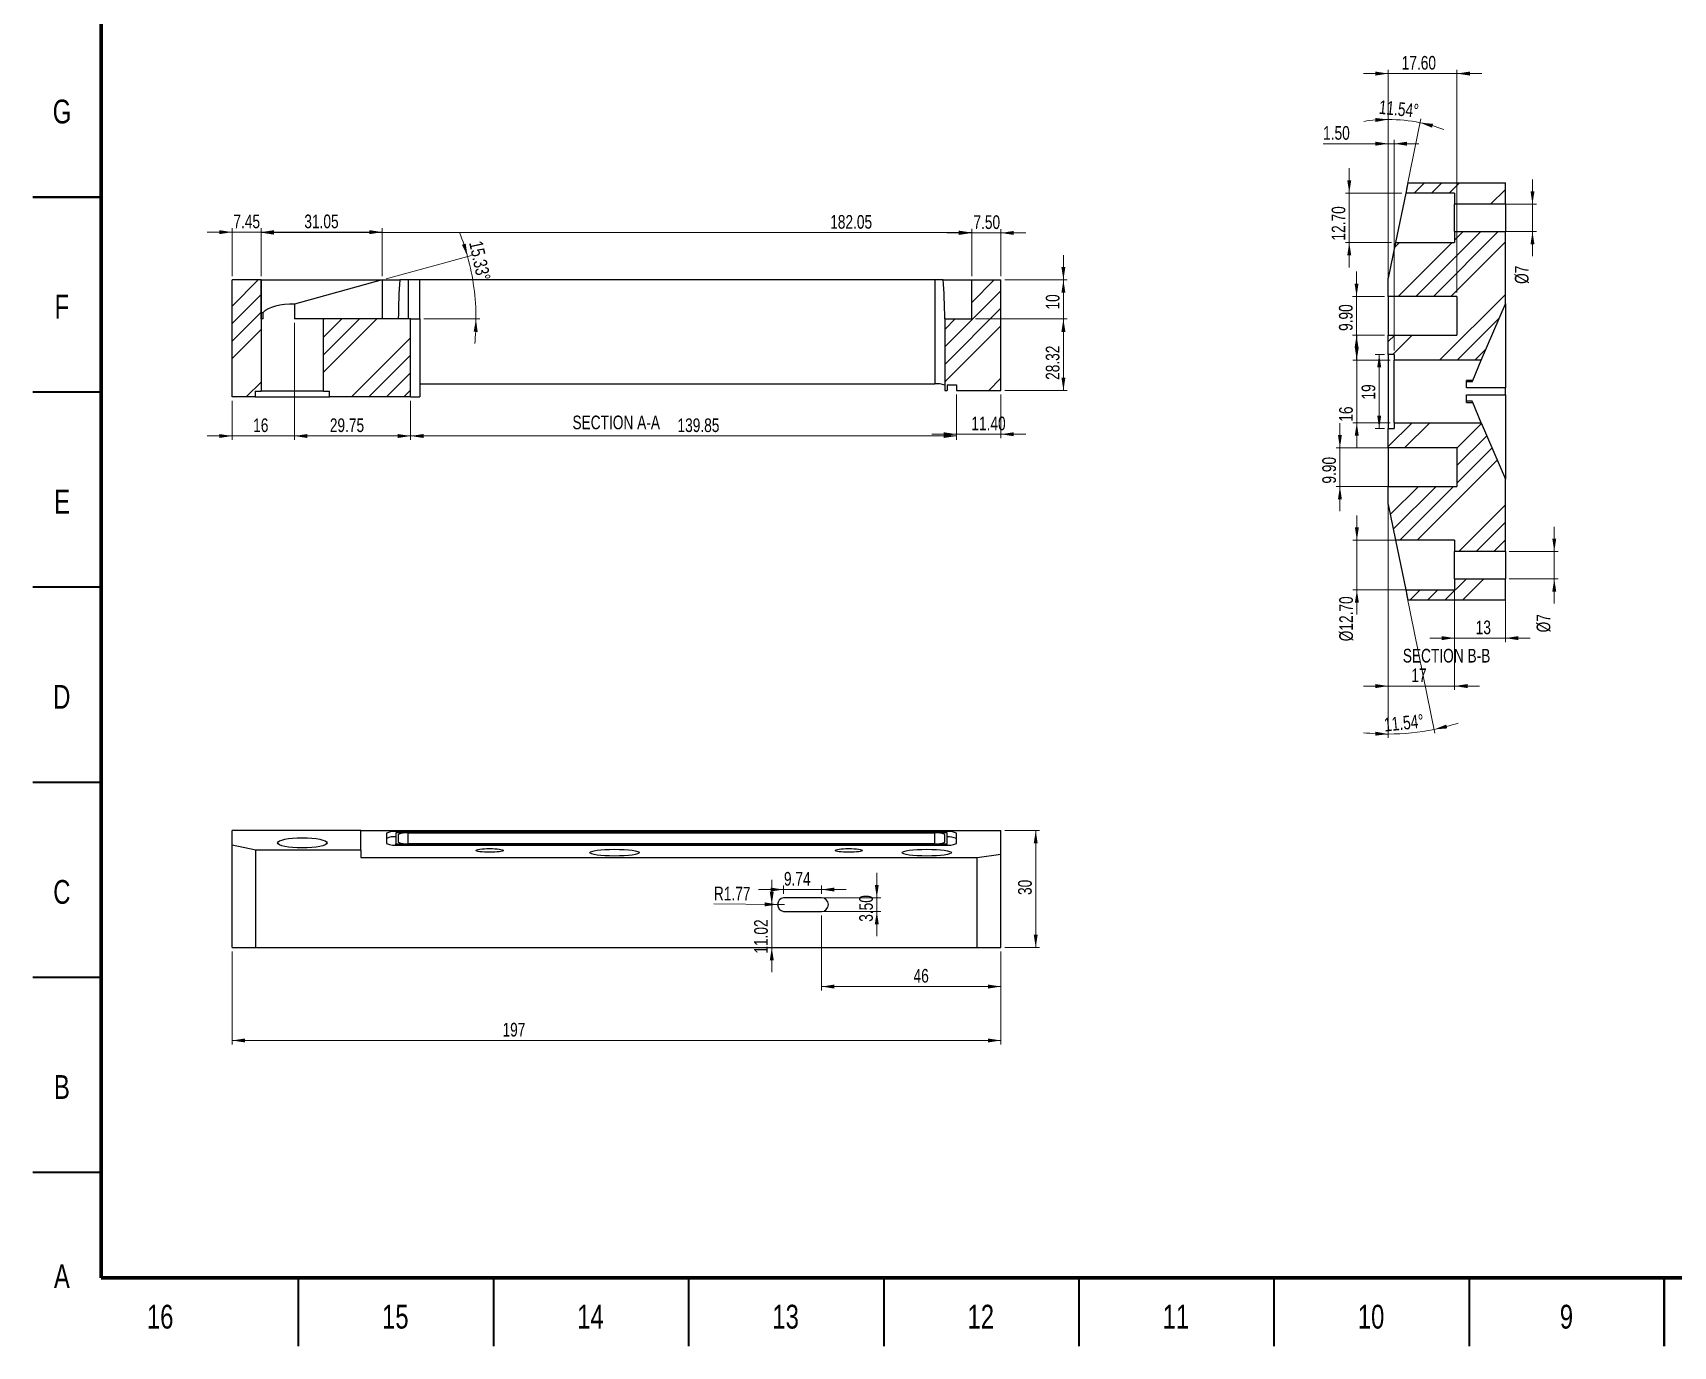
# Model space of a CAD drawing. Header units: millimetres. Extents: x 3 to 838, y -27 to 591.
# Drawn here: x 2.5 to 422.8, y 2.5 to 339.1 of the extents above; entities that cross this region are included whole.
import ezdxf

# ---------------------------------------------------------------- set-up
doc = ezdxf.new("R2010")
doc.units = ezdxf.units.MM
doc.styles.add('SLDTEXTSTYLE0', font='TXT', dxfattribs={"width": 0.75})
doc.dimstyles.new('SLDDIMSTYLE0', dxfattribs={"dimtxt": 3.5, "dimasz": 3.302, "dimexe": 0, "dimexo": 0.0625, "dimgap": 0.875, "dimtad": 1, "dimrnd": 1e-09, "dimzin": 4, "dimdsep": 46, "dimtxsty": 'SLDTEXTSTYLE0', "dimsah": 1, "dimcen": 0.09, "dimadec": 0, "dimazin": 1, "dimtfac": 1, "dimtmove": 0, "dimatfit": 0, "dimfxl": 0, "dimfrac": 2, "dimtolj": 1, "dimtzin": 12, "dimarcsym": 0})
doc.dimstyles.new('SLDDIMSTYLE4', dxfattribs={"dimtxt": 3.5, "dimasz": 3.302, "dimexe": 0, "dimexo": 0.0625, "dimgap": 0.875, "dimtad": 1, "dimdec": 4, "dimzin": 12, "dimdsep": 46, "dimtxsty": 'SLDTEXTSTYLE0', "dimsah": 1, "dimcen": 0.09, "dimazin": 3, "dimtfac": 1, "dimtofl": 0, "dimtmove": 0, "dimatfit": 3, "dimfxl": 0, "dimfrac": 2, "dimtolj": 1, "dimtzin": 12, "dimarcsym": 0})
doc.dimstyles.new('SLDDIMSTYLE5', dxfattribs={"dimtxt": 3.5, "dimasz": 3.302, "dimexe": 0, "dimexo": 0.0625, "dimgap": 0.875, "dimtad": 1, "dimrnd": 1e-09, "dimzin": 12, "dimdsep": 46, "dimtxsty": 'SLDTEXTSTYLE0', "dimsah": 1, "dimcen": 0.09, "dimadec": 0, "dimazin": 3, "dimtfac": 1, "dimtofl": 0, "dimtmove": 0, "dimatfit": 3, "dimfxl": 0, "dimfrac": 2, "dimtolj": 1, "dimtzin": 12, "dimarcsym": 0})
doc.dimstyles.new('SLDDIMSTYLE6', dxfattribs={"dimtxt": 3.5, "dimasz": 3.302, "dimexe": 0, "dimexo": 0.0625, "dimgap": 0.875, "dimtad": 1, "dimrnd": 1e-09, "dimzin": 12, "dimdsep": 46, "dimtxsty": 'SLDTEXTSTYLE0', "dimsah": 1, "dimcen": 0.09, "dimadec": 0, "dimazin": 3, "dimtfac": 1, "dimtmove": 0, "dimatfit": 0, "dimfxl": 0, "dimfrac": 2, "dimtolj": 1, "dimtzin": 12, "dimarcsym": 0})
doc.dimstyles.new('SLDDIMSTYLE8', dxfattribs={"dimtxt": 3.5, "dimasz": 3.302, "dimexe": 0, "dimexo": 0.0625, "dimgap": 0.875, "dimtad": 1, "dimrnd": 1e-09, "dimzin": 12, "dimdsep": 46, "dimtxsty": 'SLDTEXTSTYLE0', "dimsah": 1, "dimcen": 0, "dimadec": 0, "dimazin": 3, "dimtfac": 1, "dimtofl": 0, "dimtmove": 0, "dimatfit": 3, "dimfxl": 0, "dimfrac": 2, "dimtolj": 1, "dimtzin": 12, "dimarcsym": 0})

# ---------------------------------------------------------------- blocks, each defined once
blk = doc.blocks.new('_D_35')
at = {"color": 7, "linetype": 'Continuous', "lineweight": 18}
for q in [(176.98, 115.84), (195.1, 115.69)]:
    blk.add_line((193.32, 115.7), q, dxfattribs=at)
blk.add_solid([(193.32, 115.7), (190.03, 116.24), (190.02, 115.22)], dxfattribs=at)
at = {"color": 7, "linetype": 'Continuous', "lineweight": 18, "insert": (177.02, 120.29), "char_height": 3.5, "attachment_point": 1, "rotation": 359.5175, "style": 'SLDTEXTSTYLE0'}
blk.add_mtext('R1.77', dxfattribs=at)
blk = doc.blocks.new('_D_36')
at = {"color": 7, "linetype": 'Continuous', "lineweight": 18}
for p, q in [((218.74, 117.44), (218.74, 123.79)), ((195.81, 117.44), (219.74, 117.44)), ((195.81, 113.94), (219.74, 113.94)), ((218.74, 117.44), (218.74, 113.94)), ((218.74, 113.94), (218.74, 107.59))]:
    blk.add_line(p, q, dxfattribs=at)
for points in [[(218.74, 117.44), (219.24, 120.74), (218.23, 120.74)], [(218.74, 113.94), (218.23, 110.64), (219.24, 110.64)]]:
    blk.add_solid(points, dxfattribs=at)
at = {"color": 7, "linetype": 'Continuous', "lineweight": 18, "insert": (214.23, 111.27), "char_height": 3.5, "attachment_point": 1, "rotation": 90, "style": 'SLDTEXTSTYLE0'}
blk.add_mtext('3.50', dxfattribs=at)
blk = doc.blocks.new('_D_37')
at = {"color": 7, "linetype": 'Continuous', "lineweight": 18}
for p, q in [((194.81, 119.53), (188.46, 119.53)), ((194.81, 118.44), (194.81, 120.53)), ((194.81, 119.53), (204.55, 119.53)), ((204.55, 118.44), (204.55, 120.53)), ((204.55, 119.53), (210.9, 119.53))]:
    blk.add_line(p, q, dxfattribs=at)
for points in [[(194.81, 119.53), (191.51, 120.03), (191.51, 119.02)], [(204.55, 119.53), (207.85, 119.02), (207.85, 120.03)]]:
    blk.add_solid(points, dxfattribs=at)
at = {"color": 7, "linetype": 'Continuous', "lineweight": 18, "insert": (194.95, 124.04), "char_height": 3.5, "attachment_point": 1, "style": 'SLDTEXTSTYLE0'}
blk.add_mtext('9.74', dxfattribs=at)
blk = doc.blocks.new('_D_38')
at = {"color": 7, "linetype": 'Continuous', "lineweight": 18}
for p, q in [((191.83, 115.69), (191.83, 122.04)), ((194.1, 115.69), (190.83, 115.69)), ((191.83, 104.67), (191.83, 115.69)), ((191.83, 104.67), (191.83, 98.32))]:
    blk.add_line(p, q, dxfattribs=at)
for points in [[(191.83, 115.69), (192.34, 118.99), (191.32, 118.99)], [(191.83, 104.67), (191.32, 101.36), (192.34, 101.36)]]:
    blk.add_solid(points, dxfattribs=at)
at = {"color": 7, "linetype": 'Continuous', "lineweight": 18, "insert": (187.32, 103.1), "char_height": 3.5, "attachment_point": 1, "rotation": 90, "style": 'SLDTEXTSTYLE0'}
blk.add_mtext('11.02', dxfattribs=at)
blk = doc.blocks.new('_D_39')
at = {"color": 7, "linetype": 'Continuous', "lineweight": 18}
for p, q in [((204.55, 112.89), (204.55, 93.67)), ((250.55, 103.67), (250.55, 93.67)), ((204.55, 94.67), (250.55, 94.67))]:
    blk.add_line(p, q, dxfattribs=at)
for points in [[(204.55, 94.67), (207.85, 94.16), (207.85, 95.17)], [(250.55, 94.67), (247.25, 95.17), (247.25, 94.16)]]:
    blk.add_solid(points, dxfattribs=at)
at = {"color": 7, "linetype": 'Continuous', "lineweight": 18, "insert": (228.16, 99.18), "char_height": 3.5, "attachment_point": 1, "style": 'SLDTEXTSTYLE0'}
blk.add_mtext('46', dxfattribs=at)
blk = doc.blocks.new('_D_40')
at = {"color": 7, "linetype": 'Continuous', "lineweight": 18}
for p, q in [((251.55, 134.67), (260.46, 134.67)), ((259.46, 104.67), (259.46, 134.67)), ((251.55, 104.67), (260.46, 104.67))]:
    blk.add_line(p, q, dxfattribs=at)
for points in [[(259.46, 134.67), (258.95, 131.36), (259.96, 131.36)], [(259.46, 104.67), (259.96, 107.97), (258.95, 107.97)]]:
    blk.add_solid(points, dxfattribs=at)
at = {"color": 7, "linetype": 'Continuous', "lineweight": 18, "insert": (254.94, 118.14), "char_height": 3.5, "attachment_point": 1, "rotation": 90, "style": 'SLDTEXTSTYLE0'}
blk.add_mtext('30', dxfattribs=at)
blk = doc.blocks.new('_D_41')
at = {"color": 7, "linetype": 'Continuous', "lineweight": 18}
for p, q in [((53.55, 103.67), (53.55, 79.85)), ((250.55, 103.67), (250.55, 79.85)), ((53.55, 80.85), (250.55, 80.85))]:
    blk.add_line(p, q, dxfattribs=at)
for points in [[(53.55, 80.85), (56.85, 80.35), (56.85, 81.36)], [(250.55, 80.85), (247.25, 81.36), (247.25, 80.35)]]:
    blk.add_solid(points, dxfattribs=at)
at = {"color": 7, "linetype": 'Continuous', "lineweight": 18, "insert": (122.85, 85.37), "char_height": 3.5, "attachment_point": 1, "style": 'SLDTEXTSTYLE0'}
blk.add_mtext('197', dxfattribs=at)
blk = doc.blocks.new('_D_93')
at = {"color": 7, "linetype": 'Continuous', "lineweight": 18}
for p, q in [((348.79, 256.68), (346.46, 256.68)), ((347.46, 256.68), (347.46, 237.68)), ((348.79, 237.68), (346.46, 237.68))]:
    blk.add_line(p, q, dxfattribs=at)
for points in [[(347.46, 256.68), (346.96, 253.38), (347.97, 253.38)], [(347.46, 237.68), (347.97, 240.98), (346.96, 240.98)]]:
    blk.add_solid(points, dxfattribs=at)
at = {"color": 7, "linetype": 'Continuous', "lineweight": 18, "insert": (342.95, 245.11), "char_height": 3.5, "attachment_point": 1, "rotation": 90, "style": 'SLDTEXTSTYLE0'}
blk.add_mtext('19', dxfattribs=at)
blk = doc.blocks.new('_D_94')
at = {"color": 7, "linetype": 'Continuous', "lineweight": 18}
for p, q in [((341.71, 255.18), (341.71, 261.53)), ((350.29, 255.18), (340.71, 255.18)), ((341.71, 255.18), (341.71, 239.18)), ((350.29, 239.18), (340.71, 239.18)), ((341.71, 239.18), (341.71, 232.83))]:
    blk.add_line(p, q, dxfattribs=at)
for points in [[(341.71, 255.18), (342.22, 258.48), (341.21, 258.48)], [(341.71, 239.18), (341.21, 235.88), (342.22, 235.88)]]:
    blk.add_solid(points, dxfattribs=at)
at = {"color": 7, "linetype": 'Continuous', "lineweight": 18, "insert": (337.2, 239.42), "char_height": 3.5, "attachment_point": 1, "rotation": 90, "style": 'SLDTEXTSTYLE0'}
blk.add_mtext('16', dxfattribs=at)
blk = doc.blocks.new('_D_95')
at = {"color": 7, "linetype": 'Continuous', "lineweight": 18}
for p, q in [((339.79, 298.03), (339.79, 304.38)), ((353.25, 298.03), (338.79, 298.03)), ((339.79, 285.33), (339.79, 298.03)), ((350.65, 285.33), (338.79, 285.33)), ((339.79, 285.33), (339.79, 278.98))]:
    blk.add_line(p, q, dxfattribs=at)
for points in [[(339.79, 298.03), (340.3, 301.33), (339.28, 301.33)], [(339.79, 285.33), (339.28, 282.03), (340.3, 282.03)]]:
    blk.add_solid(points, dxfattribs=at)
at = {"color": 7, "linetype": 'Continuous', "lineweight": 18, "insert": (335.28, 285.86), "char_height": 3.5, "attachment_point": 1, "rotation": 90, "style": 'SLDTEXTSTYLE0'}
blk.add_mtext('12.70', dxfattribs=at)
blk = doc.blocks.new('_D_96')
at = {"color": 7, "linetype": 'Continuous', "lineweight": 18}
for p, q in [((341.66, 271.54), (341.66, 277.89)), ((348.79, 271.54), (340.66, 271.54)), ((341.66, 271.54), (341.66, 261.64)), ((348.79, 261.64), (340.66, 261.64)), ((341.66, 261.64), (341.66, 255.29))]:
    blk.add_line(p, q, dxfattribs=at)
for points in [[(341.66, 271.54), (342.16, 274.84), (341.15, 274.84)], [(341.66, 261.64), (341.15, 258.34), (342.16, 258.34)]]:
    blk.add_solid(points, dxfattribs=at)
at = {"color": 7, "linetype": 'Continuous', "lineweight": 18, "insert": (337.15, 262.69), "char_height": 3.5, "attachment_point": 1, "rotation": 90, "style": 'SLDTEXTSTYLE0'}
blk.add_mtext('9.90', dxfattribs=at)
blk = doc.blocks.new('_D_97')
at = {"color": 7, "linetype": 'Continuous', "lineweight": 18}
for p, q in [((349.79, 328.65), (343.44, 328.65)), ((349.79, 272.54), (349.79, 329.65)), ((367.39, 328.65), (349.79, 328.65)), ((367.39, 272.54), (367.39, 329.65)), ((367.39, 328.65), (373.74, 328.65))]:
    blk.add_line(p, q, dxfattribs=at)
for points in [[(349.79, 328.65), (346.49, 329.16), (346.49, 328.14)], [(367.39, 328.65), (370.69, 328.14), (370.69, 329.16)]]:
    blk.add_solid(points, dxfattribs=at)
at = {"color": 7, "linetype": 'Continuous', "lineweight": 18, "insert": (353.23, 333.16), "char_height": 3.5, "attachment_point": 1, "style": 'SLDTEXTSTYLE0'}
blk.add_mtext('17.60', dxfattribs=at)
blk = doc.blocks.new('_D_98')
at = {"color": 7, "linetype": 'Continuous', "lineweight": 18}
for p, q in [((386.73, 295.18), (386.73, 301.53)), ((367.79, 295.18), (387.73, 295.18)), ((386.73, 295.18), (386.73, 288.18)), ((367.79, 288.18), (387.73, 288.18)), ((386.73, 288.18), (386.73, 281.83))]:
    blk.add_line(p, q, dxfattribs=at)
for points in [[(386.73, 295.18), (387.24, 298.48), (386.23, 298.48)], [(386.73, 288.18), (386.23, 284.88), (387.24, 284.88)]]:
    blk.add_solid(points, dxfattribs=at)
at = {"color": 7, "linetype": 'Continuous', "lineweight": 18, "insert": (382.22, 274.75), "char_height": 3.5, "attachment_point": 1, "rotation": 90, "style": 'SLDTEXTSTYLE0'}
blk.add_mtext('%%c7', dxfattribs=at)
blk = doc.blocks.new('_D_99')
at = {"color": 7, "linetype": 'Continuous', "lineweight": 18}
for p, q in [((341.74, 209.03), (341.74, 215.38)), ((365.79, 209.03), (340.74, 209.03)), ((341.74, 209.03), (341.74, 196.33)), ((365.79, 196.33), (340.74, 196.33)), ((341.74, 196.33), (341.74, 189.98))]:
    blk.add_line(p, q, dxfattribs=at)
for points in [[(341.74, 209.03), (342.25, 212.33), (341.24, 212.33)], [(341.74, 196.33), (341.24, 193.03), (342.25, 193.03)]]:
    blk.add_solid(points, dxfattribs=at)
at = {"color": 7, "linetype": 'Continuous', "lineweight": 18, "insert": (337.23, 183.16), "char_height": 3.5, "attachment_point": 1, "rotation": 90, "style": 'SLDTEXTSTYLE0'}
blk.add_mtext('%%c12.70', dxfattribs=at)
blk = doc.blocks.new('_D_100')
at = {"color": 7, "linetype": 'Continuous', "lineweight": 18}
for p, q in [((392.32, 206.18), (392.32, 212.53)), ((380.79, 206.18), (393.32, 206.18)), ((392.32, 206.18), (392.32, 199.18)), ((380.79, 199.18), (393.32, 199.18)), ((392.32, 199.18), (392.32, 192.83))]:
    blk.add_line(p, q, dxfattribs=at)
for points in [[(392.32, 206.18), (392.82, 209.48), (391.81, 209.48)], [(392.32, 199.18), (391.81, 195.88), (392.82, 195.88)]]:
    blk.add_solid(points, dxfattribs=at)
at = {"color": 7, "linetype": 'Continuous', "lineweight": 18, "insert": (387.8, 185.43), "char_height": 3.5, "attachment_point": 1, "rotation": 90, "style": 'SLDTEXTSTYLE0'}
blk.add_mtext('%%c7', dxfattribs=at)
blk = doc.blocks.new('_D_101')
at = {"color": 7, "linetype": 'Continuous', "lineweight": 18}
for p, q in [((366.79, 198.18), (366.79, 182.97)), ((379.79, 198.18), (379.79, 182.97)), ((366.79, 183.97), (360.44, 183.97)), ((366.79, 183.97), (379.79, 183.97)), ((379.79, 183.97), (386.14, 183.97))]:
    blk.add_line(p, q, dxfattribs=at)
for points in [[(366.79, 183.97), (363.49, 184.47), (363.49, 183.46)], [(379.79, 183.97), (383.09, 183.46), (383.09, 184.47)]]:
    blk.add_solid(points, dxfattribs=at)
at = {"color": 7, "linetype": 'Continuous', "lineweight": 18, "insert": (372.19, 188.48), "char_height": 3.5, "attachment_point": 1, "style": 'SLDTEXTSTYLE0'}
blk.add_mtext('13', dxfattribs=at)
blk = doc.blocks.new('_D_102')
at = {"color": 7, "linetype": 'Continuous', "lineweight": 18}
for p, q in [((349.79, 221.83), (349.79, 170.68)), ((366.79, 195.33), (366.79, 170.68)), ((349.79, 171.68), (343.44, 171.68)), ((366.79, 171.68), (349.79, 171.68)), ((366.79, 171.68), (373.14, 171.68))]:
    blk.add_line(p, q, dxfattribs=at)
for points in [[(349.79, 171.68), (346.49, 172.19), (346.49, 171.17)], [(366.79, 171.68), (370.09, 171.17), (370.09, 172.19)]]:
    blk.add_solid(points, dxfattribs=at)
at = {"color": 7, "linetype": 'Continuous', "lineweight": 18, "insert": (355.7, 176.19), "char_height": 3.5, "attachment_point": 1, "style": 'SLDTEXTSTYLE0'}
blk.add_mtext('17', dxfattribs=at)
blk = doc.blocks.new('_D_103')
at = {"color": 7, "linetype": 'Continuous', "lineweight": 18}
for p, q in [((349.79, 217.18), (349.79, 158.38)), ((354.45, 195.35), (361.75, 159.59))]:
    blk.add_line(p, q, dxfattribs=at)
for start, end in [(263.8194, 270), (270, 281.537), (281.537, 287.7176)]:
    blk.add_arc((349.79, 218.18), 58.79, start, end, dxfattribs=at)
for points in [[(349.79, 159.38), (346.5, 159.98), (346.47, 158.97)], [(361.55, 160.57), (364.88, 160.83), (364.65, 161.82)]]:
    blk.add_solid(points, dxfattribs=at)
at = {"color": 7, "linetype": 'Continuous', "lineweight": 18, "insert": (348.53, 163.49), "char_height": 3.5, "attachment_point": 1, "rotation": 5.7685, "style": 'SLDTEXTSTYLE0'}
blk.add_mtext('11.54°', dxfattribs=at)
blk = doc.blocks.new('_D_104')
at = {"color": 7, "linetype": 'Continuous', "lineweight": 18}
for p, q in [((349.79, 277.19), (349.79, 317.89)), ((354.45, 299.01), (358.13, 317.05))]:
    blk.add_line(p, q, dxfattribs=at)
for start, end in [(90, 98.9158), (78.463, 90), (69.5472, 78.463)]:
    blk.add_arc((349.79, 276.19), 40.7, start, end, dxfattribs=at)
for points in [[(349.79, 316.89), (346.47, 317.26), (346.51, 316.25)], [(357.93, 316.07), (361.01, 314.78), (361.26, 315.77)]]:
    blk.add_solid(points, dxfattribs=at)
at = {"color": 7, "linetype": 'Continuous', "lineweight": 18, "insert": (347.61, 321.85), "char_height": 3.5, "attachment_point": 1, "rotation": 354.2315, "style": 'SLDTEXTSTYLE0'}
blk.add_mtext('11.54°', dxfattribs=at)
blk = doc.blocks.new('_D_105')
at = {"color": 7, "linetype": 'Continuous', "lineweight": 18}
for p, q in [((337.4, 232.73), (337.4, 239.08)), ((366.39, 232.73), (336.4, 232.73)), ((337.4, 232.73), (337.4, 222.83)), ((366.39, 222.83), (336.4, 222.83)), ((337.4, 222.83), (337.4, 216.48))]:
    blk.add_line(p, q, dxfattribs=at)
for points in [[(337.4, 232.73), (337.9, 236.03), (336.89, 236.03)], [(337.4, 222.83), (336.89, 219.53), (337.9, 219.53)]]:
    blk.add_solid(points, dxfattribs=at)
at = {"color": 7, "linetype": 'Continuous', "lineweight": 18, "insert": (332.88, 223.57), "char_height": 3.5, "attachment_point": 1, "rotation": 90, "style": 'SLDTEXTSTYLE0'}
blk.add_mtext('9.90', dxfattribs=at)
blk = doc.blocks.new('_D_106')
at = {"color": 7, "linetype": 'Continuous', "lineweight": 18}
for p, q in [((349.79, 257.68), (349.79, 311.68)), ((351.29, 257.68), (351.29, 311.68)), ((349.79, 310.68), (333.09, 310.68)), ((351.29, 310.68), (349.79, 310.68)), ((351.29, 310.68), (357.64, 310.68))]:
    blk.add_line(p, q, dxfattribs=at)
for points in [[(349.79, 310.68), (346.49, 311.19), (346.49, 310.17)], [(351.29, 310.68), (354.59, 310.17), (354.59, 311.19)]]:
    blk.add_solid(points, dxfattribs=at)
at = {"color": 7, "linetype": 'Continuous', "lineweight": 18, "insert": (333.09, 315.19), "char_height": 3.5, "attachment_point": 1, "style": 'SLDTEXTSTYLE0'}
blk.add_mtext('1.50', dxfattribs=at)
blk = doc.blocks.new('_D_124')
at = {"color": 7, "linetype": 'Continuous', "lineweight": 18}
for p, q in [((93.01, 276.03), (114.86, 282.02)), ((102.65, 265.77), (117.05, 265.77))]:
    blk.add_line(p, q, dxfattribs=at)
for start, end in [(15.3333, 21.343), (0, 15.3333), (353.9903, 0)]:
    blk.add_arc((55.58, 265.77), 60.47, start, end, dxfattribs=at)
for points in [[(113.9, 281.76), (113.42, 285.06), (112.45, 284.77)], [(116.05, 265.77), (115.45, 262.48), (116.47, 262.45)]]:
    blk.add_solid(points, dxfattribs=at)
at = {"color": 7, "linetype": 'Continuous', "lineweight": 18, "insert": (117.69, 286.04), "char_height": 3.5, "attachment_point": 1, "rotation": 282.1472, "style": 'SLDTEXTSTYLE0'}
blk.add_mtext('15.33°', dxfattribs=at)
blk = doc.blocks.new('_D_125')
at = {"color": 7, "linetype": 'Continuous', "lineweight": 18}
for p, q in [((61, 276.77), (61, 289.01)), ((92.05, 288.01), (61, 288.01)), ((92.05, 276.77), (92.05, 289.01))]:
    blk.add_line(p, q, dxfattribs=at)
for points in [[(61, 288.01), (64.3, 287.5), (64.3, 288.52)], [(92.05, 288.01), (88.75, 288.52), (88.75, 287.5)]]:
    blk.add_solid(points, dxfattribs=at)
at = {"color": 7, "linetype": 'Continuous', "lineweight": 18, "insert": (72.07, 292.52), "char_height": 3.5, "attachment_point": 1, "style": 'SLDTEXTSTYLE0'}
blk.add_mtext('31.05', dxfattribs=at)
blk = doc.blocks.new('_D_126')
at = {"color": 7, "linetype": 'Continuous', "lineweight": 18}
for p, q in [((53.55, 288.01), (47.2, 288.01)), ((53.55, 276.77), (53.55, 289.01)), ((61, 288.01), (53.55, 288.01)), ((61, 276.77), (61, 289.01)), ((61, 288.01), (67.35, 288.01))]:
    blk.add_line(p, q, dxfattribs=at)
for points in [[(53.55, 288.01), (50.25, 288.52), (50.25, 287.5)], [(61, 288.01), (64.3, 287.5), (64.3, 288.52)]]:
    blk.add_solid(points, dxfattribs=at)
at = {"color": 7, "linetype": 'Continuous', "lineweight": 18, "insert": (53.89, 292.52), "char_height": 3.5, "attachment_point": 1, "style": 'SLDTEXTSTYLE0'}
blk.add_mtext('7.45', dxfattribs=at)
blk = doc.blocks.new('_D_127')
at = {"color": 7, "linetype": 'Continuous', "lineweight": 18}
for p, q in [((61, 276.77), (61, 288.89)), ((61, 287.89), (243.05, 287.89)), ((243.05, 276.77), (243.05, 288.89))]:
    blk.add_line(p, q, dxfattribs=at)
for points in [[(61, 287.89), (64.3, 287.38), (64.3, 288.4)], [(243.05, 287.89), (239.75, 288.4), (239.75, 287.38)]]:
    blk.add_solid(points, dxfattribs=at)
at = {"color": 7, "linetype": 'Continuous', "lineweight": 18, "insert": (206.8, 292.4), "char_height": 3.5, "attachment_point": 1, "style": 'SLDTEXTSTYLE0'}
blk.add_mtext('182.05', dxfattribs=at)
blk = doc.blocks.new('_D_128')
at = {"color": 7, "linetype": 'Continuous', "lineweight": 18}
for p, q in [((243.05, 287.81), (236.7, 287.81)), ((243.05, 276.77), (243.05, 288.81)), ((250.55, 287.81), (243.05, 287.81)), ((250.55, 276.77), (250.55, 288.81)), ((250.55, 287.81), (256.9, 287.81))]:
    blk.add_line(p, q, dxfattribs=at)
for points in [[(243.05, 287.81), (239.75, 288.32), (239.75, 287.3)], [(250.55, 287.81), (253.85, 287.3), (253.85, 288.32)]]:
    blk.add_solid(points, dxfattribs=at)
at = {"color": 7, "linetype": 'Continuous', "lineweight": 18, "insert": (243.5, 292.32), "char_height": 3.5, "attachment_point": 1, "style": 'SLDTEXTSTYLE0'}
blk.add_mtext('7.50', dxfattribs=at)
blk = doc.blocks.new('_D_129')
at = {"color": 7, "linetype": 'Continuous', "lineweight": 18}
for p, q in [((266.55, 275.77), (266.55, 282.12)), ((251.55, 275.77), (267.55, 275.77)), ((266.55, 265.77), (266.55, 275.77)), ((244.05, 265.77), (267.55, 265.77)), ((266.55, 265.77), (266.55, 259.42))]:
    blk.add_line(p, q, dxfattribs=at)
for points in [[(266.55, 275.77), (267.06, 279.07), (266.04, 279.07)], [(266.55, 265.77), (266.04, 262.46), (267.06, 262.46)]]:
    blk.add_solid(points, dxfattribs=at)
at = {"color": 7, "linetype": 'Continuous', "lineweight": 18, "insert": (262.04, 268.18), "char_height": 3.5, "attachment_point": 1, "rotation": 90, "style": 'SLDTEXTSTYLE0'}
blk.add_mtext('10', dxfattribs=at)
blk = doc.blocks.new('_D_130')
at = {"color": 7, "linetype": 'Continuous', "lineweight": 18}
for p, q in [((251.55, 275.77), (267.55, 275.77)), ((266.55, 275.77), (266.55, 247.44)), ((251.55, 247.44), (267.55, 247.44))]:
    blk.add_line(p, q, dxfattribs=at)
for points in [[(266.55, 275.77), (266.04, 272.46), (267.06, 272.46)], [(266.55, 247.44), (267.06, 250.74), (266.04, 250.74)]]:
    blk.add_solid(points, dxfattribs=at)
at = {"color": 7, "linetype": 'Continuous', "lineweight": 18, "insert": (262.04, 250.15), "char_height": 3.5, "attachment_point": 1, "rotation": 90, "style": 'SLDTEXTSTYLE0'}
blk.add_mtext('28.32', dxfattribs=at)
blk = doc.blocks.new('_D_131')
at = {"color": 7, "linetype": 'Continuous', "lineweight": 18}
for p, q in [((69.55, 264.77), (69.55, 234.77)), ((53.55, 244.77), (53.55, 234.77)), ((53.55, 235.77), (47.2, 235.77)), ((69.55, 235.77), (53.55, 235.77)), ((69.55, 235.77), (75.9, 235.77))]:
    blk.add_line(p, q, dxfattribs=at)
for points in [[(53.55, 235.77), (50.25, 236.27), (50.25, 235.26)], [(69.55, 235.77), (72.85, 235.26), (72.85, 236.27)]]:
    blk.add_solid(points, dxfattribs=at)
at = {"color": 7, "linetype": 'Continuous', "lineweight": 18, "insert": (58.96, 240.28), "char_height": 3.5, "attachment_point": 1, "style": 'SLDTEXTSTYLE0'}
blk.add_mtext('16', dxfattribs=at)
blk = doc.blocks.new('_D_132')
at = {"color": 7, "linetype": 'Continuous', "lineweight": 18}
for p, q in [((69.55, 264.77), (69.55, 234.77)), ((99.3, 244.77), (99.3, 234.77)), ((69.55, 235.77), (99.3, 235.77))]:
    blk.add_line(p, q, dxfattribs=at)
for points in [[(69.55, 235.77), (72.85, 235.26), (72.85, 236.27)], [(99.3, 235.77), (96, 236.27), (96, 235.26)]]:
    blk.add_solid(points, dxfattribs=at)
at = {"color": 7, "linetype": 'Continuous', "lineweight": 18, "insert": (78.6, 240.28), "char_height": 3.5, "attachment_point": 1, "style": 'SLDTEXTSTYLE0'}
blk.add_mtext('29.75', dxfattribs=at)
blk = doc.blocks.new('_D_133')
at = {"color": 7, "linetype": 'Continuous', "lineweight": 18}
for p, q in [((99.3, 244.77), (99.3, 234.77)), ((239.15, 246.44), (239.15, 234.77)), ((99.3, 235.77), (239.15, 235.77))]:
    blk.add_line(p, q, dxfattribs=at)
for points in [[(99.3, 235.77), (102.6, 235.26), (102.6, 236.27)], [(239.15, 235.77), (235.85, 236.27), (235.85, 235.26)]]:
    blk.add_solid(points, dxfattribs=at)
at = {"color": 7, "linetype": 'Continuous', "lineweight": 18, "insert": (167.68, 240.28), "char_height": 3.5, "attachment_point": 1, "style": 'SLDTEXTSTYLE0'}
blk.add_mtext('139.85', dxfattribs=at)
blk = doc.blocks.new('_D_134')
at = {"color": 7, "linetype": 'Continuous', "lineweight": 18}
for p, q in [((239.15, 246.44), (239.15, 235.22)), ((250.55, 246.44), (250.55, 235.22)), ((239.15, 236.22), (232.8, 236.22)), ((239.15, 236.22), (250.55, 236.22)), ((250.55, 236.22), (256.9, 236.22))]:
    blk.add_line(p, q, dxfattribs=at)
for points in [[(239.15, 236.22), (235.85, 236.73), (235.85, 235.71)], [(250.55, 236.22), (253.85, 235.71), (253.85, 236.73)]]:
    blk.add_solid(points, dxfattribs=at)
at = {"color": 7, "linetype": 'Continuous', "lineweight": 18, "insert": (242.97, 240.73), "char_height": 3.5, "attachment_point": 1, "style": 'SLDTEXTSTYLE0'}
blk.add_mtext('11.40', dxfattribs=at)

msp = doc.modelspace()

# ---------------------------------------------------------------- hatches: boundary and pattern name
at = {"linetype": 'Continuous', "lineweight": 18}
h = msp.add_hatch(dxfattribs=at)
h.set_pattern_fill('ANSI34', angle=3e-322, style=0)
h.paths.add_polyline_path([(366.78784, 295.18152), (379.78784, 295.18152), (379.78784, 300.68152), (354.78784, 300.68152), (354.24691, 298.03152), (366.78784, 298.03152)], flags=0)
h = msp.add_hatch(dxfattribs=at)
h.set_pattern_fill('ANSI34', angle=3e-322, style=0)
h.paths.add_polyline_path([(351.65453, 285.33152), (349.78784, 276.18662), (349.78784, 271.53593), (367.38784, 271.53593), (367.38784, 261.63731), (349.78784, 261.63731), (349.78784, 256.68116), (351.28784, 256.68116), (351.28784, 255.18109), (373.62515, 255.18109), (379.78784, 269.68152), (379.78784, 288.18152), (366.78784, 288.18152), (366.78784, 285.33152)], flags=0)
h = msp.add_hatch(dxfattribs=at)
h.set_pattern_fill('ANSI34', angle=3e-322, style=0)
h.paths.add_polyline_path([(61.00054, 247.26539), (61.00054, 275.76539), (53.55054, 275.76539), (53.55054, 245.76539), (59.50054, 245.76539), (59.50054, 247.26539)], flags=0)
h = msp.add_hatch(dxfattribs=at)
h.set_pattern_fill('ANSI34', angle=3e-322, style=0)
h.paths.add_polyline_path([(243.05054, 275.76539), (243.05054, 265.76539), (236.15054, 265.76539), (236.15054, 247.4414), (236.75054, 247.4414), (236.75054, 248.85414), (239.15054, 248.85414), (239.15054, 247.4414), (250.55054, 247.4414), (250.55054, 275.76539)], flags=0)
h = msp.add_hatch(dxfattribs=at)
h.set_pattern_fill('ANSI34', angle=3e-322, style=0)
h.paths.add_polyline_path([(77.00054, 265.76539), (77.00054, 247.26539), (78.50054, 247.26539), (78.50054, 245.76539), (99.30056, 245.76539), (99.30056, 265.76539)], flags=0)
h = msp.add_hatch(dxfattribs=at)
h.set_pattern_fill('ANSI34', angle=3e-322, style=0)
h.paths.add_polyline_path([(349.78784, 222.82711), (349.78784, 218.17641), (351.65453, 209.03152), (366.78784, 209.03152), (366.78784, 206.18152), (379.78784, 206.18152), (379.78784, 224.68152), (373.62515, 239.18194), (351.28784, 239.18194), (351.28784, 237.68188), (349.78784, 237.68188), (349.78784, 232.72572), (367.38784, 232.72572), (367.38784, 222.82711)], flags=0)
h = msp.add_hatch(dxfattribs=at)
h.set_pattern_fill('ANSI34', angle=3e-322, style=0)
h.paths.add_polyline_path([(354.78784, 193.68152), (379.78784, 193.68152), (379.78784, 199.18152), (366.78784, 199.18152), (366.78784, 196.33152), (354.24691, 196.33152)], flags=0)

# ---------------------------------------------------------------- linework, layer by layer
at = {"color": 7, "linetype": 'Continuous', "lineweight": 70}
for p, q in [((20, 20), (20, 574)), ((821, 20), (20, 20))]:
    msp.add_line(p, q, dxfattribs=at)
at = {"color": 7, "linetype": 'Continuous', "lineweight": 25}
for p, q in [((354.78784, 300.68152), (354.24691, 298.03152)), ((354.78784, 300.68152), (379.78784, 300.68152)), ((379.78784, 295.18152), (379.78784, 300.68152)), ((354.24691, 298.03152), (351.65453, 285.33152)), ((366.78784, 298.03152), (354.24691, 298.03152)), ((366.78784, 298.03152), (366.78784, 295.18152)), ((379.78784, 295.18152), (366.78784, 295.18152)), ((366.78784, 288.18152), (366.78784, 295.18152)), ((379.78784, 295.18152), (379.78784, 288.18152)), ((366.78784, 288.18152), (379.78784, 288.18152)), ((366.78784, 288.18152), (366.78784, 285.33152)), ((379.78784, 269.68152), (379.78784, 288.18152)), ((351.65453, 285.33152), (349.78784, 276.18662)), ((351.65453, 285.33152), (366.78784, 285.33152)), ((53.55054, 245.76539), (53.55054, 275.76539)), ((61.00054, 275.76539), (53.55054, 275.76539)), ((61.00054, 275.76539), (61.00054, 247.26539)), ((61.05054, 275.76539), (61.00054, 275.76539)), ((61.05054, 265.76539), (61.05054, 275.76539)), ((61.05054, 275.76539), (92.05054, 275.76539)), ((92.05054, 275.76539), (69.54662, 269.59496)), ((92.05054, 275.76539), (92.05054, 265.76539)), ((92.05054, 275.76539), (96.56277, 275.76539)), ((98.65054, 275.76539), (96.56277, 275.76539)), ((101.65107, 275.76539), (98.65054, 275.76539)), ((101.65107, 265.76539), (101.65107, 275.76539)), ((233.65054, 275.76539), (101.65107, 275.76539)), ((233.65054, 275.76539), (233.65054, 249.11022)), ((235.73832, 275.76539), (233.65054, 275.76539)), ((235.73832, 275.76539), (243.05054, 275.76539)), ((243.05054, 275.76539), (250.55054, 275.76539)), ((243.05054, 265.76539), (243.05054, 275.76539)), ((250.55054, 247.4414), (250.55054, 275.76539)), ((349.78784, 271.53593), (349.78784, 276.18662)), ((69.54662, 269.59496), (69.54662, 265.76539)), ((367.38784, 271.53593), (349.78784, 271.53593)), ((349.78784, 271.53593), (349.78784, 261.63731)), ((367.38784, 271.53593), (367.38784, 261.63731)), ((373.62515, 255.18109), (379.78784, 269.68152)), ((379.78784, 269.68152), (379.78784, 248.07455)), ((61.50369, 267.38964), (61.05054, 267.26539)), ((61.50369, 265.76539), (61.05054, 265.76539)), ((61.50369, 265.76539), (61.50369, 267.38964)), ((77.00054, 265.76539), (69.54662, 265.76539)), ((99.30056, 265.76539), (77.00054, 265.76539)), ((77.00054, 247.26539), (77.00054, 265.76539)), ((99.30056, 245.76539), (99.30056, 265.76539)), ((99.30056, 265.76539), (101.65107, 265.76539)), ((101.65107, 265.76539), (101.65107, 245.76539)), ((236.15054, 265.76539), (236.15029, 265.76539)), ((236.15054, 265.76539), (236.15054, 247.4414)), ((236.15054, 265.76539), (243.05054, 265.76539)), ((349.78784, 256.68116), (349.78784, 261.63731)), ((349.78784, 261.63731), (367.38784, 261.63731)), ((351.28784, 256.68116), (349.78784, 256.68116)), ((349.78784, 256.68116), (349.78784, 237.68188)), ((351.28784, 256.68116), (351.28784, 255.18109)), ((373.62515, 255.18109), (351.28784, 255.18109)), ((351.28784, 239.18194), (351.28784, 255.18109)), ((371.41209, 249.97387), (373.62515, 255.18109)), ((101.65107, 249.11022), (233.65054, 249.11022)), ((236.75054, 248.85414), (236.75054, 247.4414)), ((236.75054, 248.85414), (239.15054, 248.85414)), ((239.15054, 248.85414), (239.15054, 247.4414)), ((371.41209, 249.97387), (369.78784, 249.97387)), ((369.78784, 248.07455), (369.78784, 249.97387)), ((371.28784, 249.68152), (369.78784, 249.68152)), ((379.78784, 248.07455), (369.78784, 248.07455)), ((371.28784, 249.68152), (371.41209, 249.97387)), ((379.78784, 246.28849), (379.78784, 248.07455)), ((59.50054, 245.76539), (53.55054, 245.76539)), ((59.50054, 247.26539), (59.50054, 245.76539)), ((59.50054, 247.26539), (61.00054, 247.26539)), ((59.50054, 245.76539), (78.50054, 245.76539)), ((77.00054, 247.26539), (61.00054, 247.26539)), ((77.00054, 247.26539), (78.50054, 247.26539)), ((78.50054, 245.76539), (78.50054, 247.26539)), ((99.30056, 245.76539), (78.50054, 245.76539)), ((99.30056, 245.76539), (101.65107, 245.76539)), ((236.15054, 247.4414), (236.75054, 247.4414)), ((239.15054, 247.4414), (250.55054, 247.4414)), ((369.78784, 246.28849), (379.78784, 246.28849)), ((369.78784, 244.38916), (369.78784, 246.28849)), ((371.28784, 244.68152), (369.78784, 244.68152)), ((369.78784, 244.38916), (371.41209, 244.38916)), ((371.41209, 244.38916), (371.28784, 244.68152)), ((373.62515, 239.18194), (371.41209, 244.38916)), ((379.78784, 246.28849), (379.78784, 224.68152)), ((349.78784, 232.72572), (349.78784, 237.68188)), ((349.78784, 237.68188), (351.28784, 237.68188)), ((351.28784, 239.18194), (373.62515, 239.18194)), ((351.28784, 239.18194), (351.28784, 237.68188)), ((373.62515, 239.18194), (379.78784, 224.68152)), ((367.38784, 232.72572), (349.78784, 232.72572)), ((349.78784, 232.72572), (349.78784, 222.82711)), ((367.38784, 232.72572), (367.38784, 222.82711)), ((349.78784, 222.82711), (367.38784, 222.82711)), ((349.78784, 218.17641), (349.78784, 222.82711)), ((379.78784, 206.18152), (379.78784, 224.68152)), ((349.78784, 218.17641), (351.65453, 209.03152)), ((366.78784, 209.03152), (351.65453, 209.03152)), ((351.65453, 209.03152), (354.24691, 196.33152)), ((366.78784, 209.03152), (366.78784, 206.18152)), ((379.78784, 206.18152), (366.78784, 206.18152)), ((366.78784, 199.18152), (366.78784, 206.18152)), ((379.78784, 206.18152), (379.78784, 199.18152)), ((366.78784, 199.18152), (366.78784, 196.33152)), ((366.78784, 199.18152), (379.78784, 199.18152)), ((379.78784, 193.68152), (379.78784, 199.18152)), ((354.24691, 196.33152), (354.78784, 193.68152)), ((354.24691, 196.33152), (366.78784, 196.33152)), ((379.78784, 193.68152), (354.78784, 193.68152)), ((53.55054, 130.91045), (53.55054, 134.6653)), ((86.55054, 134.6653), (53.55054, 134.6653)), ((86.55054, 129.6653), (86.55054, 134.6653)), ((86.55054, 134.6653), (250.55054, 134.6653)), ((250.55054, 128.59458), (250.55054, 134.6653)), ((59.65054, 129.6653), (53.55054, 130.91045)), ((53.55054, 104.6653), (53.55054, 130.91045)), ((93.15054, 134.00018), (93.15054, 131.32046)), ((236.75054, 134.08057), (95.55054, 134.08057)), ((95.55054, 134.08057), (95.55054, 131.24007)), ((95.55054, 131.24007), (236.75054, 131.24007)), ((95.55054, 130.92662), (95.55054, 131.24007)), ((236.15054, 134.40214), (96.15054, 134.40214)), ((96.15054, 133.66522), (96.15054, 131.65542)), ((96.15054, 130.9185), (236.15054, 130.9185)), ((233.65054, 134.00018), (98.65054, 134.00018)), ((98.65054, 131.32046), (233.65054, 131.32046)), ((236.15054, 131.65542), (236.15054, 133.66522)), ((236.75054, 131.24007), (236.75054, 134.08057)), ((236.75054, 130.92662), (236.75054, 131.24007)), ((239.15054, 131.32046), (239.15054, 134.00018)), ((86.55054, 129.6653), (59.65054, 129.6653)), ((59.65054, 104.6653), (59.65054, 129.6653)), ((86.55054, 129.6653), (86.55054, 127.76982)), ((86.55054, 127.76982), (244.45054, 127.76982)), ((244.45054, 127.76982), (250.55054, 128.59458)), ((244.45054, 104.6653), (244.45054, 127.76982)), ((250.55054, 104.6653), (250.55054, 128.59458)), ((204.55054, 117.43803), (194.81207, 117.43803)), ((194.81207, 113.93803), (204.55054, 113.89256)), ((53.55054, 104.6653), (59.65054, 104.6653)), ((59.65054, 104.6653), (244.45054, 104.6653)), ((244.45054, 104.6653), (250.55054, 104.6653))]:
    msp.add_line(p, q, dxfattribs=at)
at = {"color": 7, "linetype": 'Continuous', "lineweight": 35}
for p, q in [((2.5, 297), (20, 297)), ((20, 297), (2.5, 297)), ((20, 247), (2.5, 247)), ((20, 197), (2.5, 197)), ((20, 147), (2.5, 147)), ((20, 97), (2.5, 97)), ((20, 47), (2.5, 47)), ((70.5, 20), (70.5, 2.5)), ((120.5, 20), (120.5, 2.5)), ((170.5, 20), (170.5, 2.5)), ((220.5, 20), (220.5, 2.5)), ((270.5, 20), (270.5, 2.5)), ((320.5, 20), (320.5, 2.5)), ((370.5, 20), (370.5, 2.5)), ((420.5, 2.5), (420.5, 20)), ((420.5, 20), (420.5, 2.5))]:
    msp.add_line(p, q, dxfattribs=at)
at = {"color": 8, "linetype": 'Continuous', "lineweight": 25}
for p, q in [((98.65054, 275.76539), (98.65054, 265.76539)), ((96.15054, 134.08057), (96.15054, 134.40214)), ((98.65054, 131.32046), (98.65054, 134.00018)), ((233.65054, 131.32046), (233.65054, 134.00018)), ((236.15054, 134.08057), (236.15054, 134.40214))]:
    msp.add_line(p, q, dxfattribs=at)
at = {"color": 7, "linetype": 'Continuous', "lineweight": 25}
for centre, radius, start, end in [((234.26432, 244.19434), 4.95405, 67.6202973, 97.1169177), ((95.41401, 128.50308), 5.94486, 82.8830823, 112.3797027), ((94.94969, 129.1586), 3.89467, 81.1251964, 117.5130368), ((95.41401, 136.81756), 5.94486, 247.6202973, 277.1169177), ((98.03676, 129.0843), 4.95405, 82.8830823, 112.3797027), ((98.03676, 136.23634), 4.95405, 247.6202973, 277.1169177), ((234.26432, 129.0843), 4.95405, 67.6202973, 97.1169177), ((234.26432, 136.23634), 4.95405, 262.8830823, 292.3797027), ((236.88708, 128.50308), 5.94486, 67.6202973, 97.1169177), ((236.88708, 136.81756), 5.94486, 262.8830823, 292.3797027), ((237.14325, 127.89018), 5.13152, 66.9727137, 94.3890531), ((195.0962, 115.68803), 1.77292, 99.2219731, 260.7780269), ((204.55054, 115.6653), 1.77274, 270, 90)]:
    msp.add_arc(centre, radius, start, end, dxfattribs=at)
for centre, major_axis, ratio, start_param, end_param in [((98.65054, 265.50158), (0, -18.65864), 0.133986185, 4.129924842, 4.69824982), ((233.65054, 265.50158), (0, -18.65864), 0.133986185, 1.584935487, 2.153260466), ((69.00054, 266.20289), (8, 0), 0.425, 1.502483454, 2.785041486)]:
    msp.add_ellipse(centre, major_axis=major_axis, ratio=ratio, start_param=start_param, end_param=end_param, dxfattribs=at)
for centre, major_axis, ratio in [((71.55054, 131.50241), (6.35, 0), 0.204124145), ((119.55054, 129.56647), (3.5, 0), 0.134287189), ((151.55054, 128.98667), (6.35, 0), 0.135205305), ((211.55054, 129.56647), (3.5, 0), 0.134287189), ((231.55054, 128.98667), (6.35, 0), 0.135205305)]:
    msp.add_ellipse(centre, major_axis=major_axis, ratio=ratio, dxfattribs=at)

# ---------------------------------------------------------------- texts
at = {"color": 7, "linetype": 'Continuous', "lineweight": 0, "attachment_point": 2, "style": 'SLDTEXTSTYLE0'}
for s, insert, char_height in [('G', (9.98095, 321.97569), 6.096), ('F', (9.9365, 271.97569), 6.096), ('SECTION A-A', (151.97641, 241.00143), 3.5), ('E', (10.01058, 221.97569), 6.096), ('SECTION B-B', (364.721, 181.21756), 3.5), ('D', (9.93015, 171.97569), 6.096), ('C', (9.9365, 121.97569), 6.096), ('B', (9.95343, 71.97569), 6.096), ('A', (9.94708, 23.47569), 6.096), ('16', (35.12723, 13.11369), 6.096), ('15', (95.37723, 13.11369), 6.096), ('14', (145.37723, 13.11369), 6.096), ('13', (195.37723, 13.11369), 6.096), ('12', (245.37723, 13.11369), 6.096), ('11', (295.37723, 13.11369), 6.096), ('10', (345.37723, 13.11369), 6.096), ('9', (395.43862, 13.11369), 6.096)]:
    msp.add_mtext(s, dxfattribs=dict(at, insert=insert, char_height=char_height))

# ---------------------------------------------------------------- dimensions: what is measured, and where the dimension line sits
at = {"color": 7, "linetype": 'Continuous', "lineweight": 18}
for base, p1, p2, dimstyle, picture, middle in [((349.78784, 328.64735), (367.38784, 271.53662), (349.78784, 271.53662), 'SLDDIMSTYLE0', '_D_97', (359.04804, 328.64735)), ((349.78784, 310.68152), (351.28784, 256.68152), (349.78784, 256.68152), 'SLDDIMSTYLE0', '_D_106', (337.61909, 310.68152)), ((53.55054, 288.01121), (61.00054, 275.76539), (53.55054, 275.76539), 'SLDDIMSTYLE6', '_D_126', (58.41797, 288.01121)), ((61.00054, 288.01121), (92.05054, 275.76539), (61.00054, 275.76539), 'SLDDIMSTYLE5', '_D_125', (77.8876, 288.01121)), ((243.05054, 287.88969), (61.00054, 275.76539), (243.05054, 275.76539), 'SLDDIMSTYLE5', '_D_127', (213.91092, 287.88969)), ((243.05054, 287.80712), (250.55054, 275.76539), (243.05054, 275.76539), 'SLDDIMSTYLE0', '_D_128', (248.02464, 287.80712)), ((53.55054, 235.76539), (69.54662, 265.76539), (53.55054, 245.76539), 'SLDDIMSTYLE6', '_D_131', (61.54858, 235.76539)), ((99.30056, 235.76539), (69.54662, 265.76539), (99.30056, 245.76539), 'SLDDIMSTYLE5', '_D_132', (84.42359, 235.76539)), ((239.15054, 235.76539), (99.30056, 245.76539), (239.15054, 247.4414), 'SLDDIMSTYLE5', '_D_133', (174.79011, 235.76539)), ((250.55054, 236.21728), (239.15054, 247.4414), (250.55054, 247.4414), 'SLDDIMSTYLE0', '_D_134', (248.79254, 236.21728)), ((349.78784, 171.68152), (366.78784, 196.33152), (349.78784, 222.82711), 'SLDDIMSTYLE6', '_D_102', (358.28784, 171.68152)), ((379.78784, 183.96671), (366.78784, 199.18152), (379.78784, 199.18152), 'SLDDIMSTYLE6', '_D_101', (374.77352, 183.96671)), ((204.55054, 119.52698), (194.81207, 117.43803), (204.55054, 117.43803), 'SLDDIMSTYLE6', '_D_37', (199.47108, 119.52698)), ((250.55054, 94.6653), (204.55054, 113.89256), (250.55054, 104.6653), 'SLDDIMSTYLE5', '_D_39', (230.74913, 94.6653))]:
    dim = msp.add_linear_dim(base=base, p1=p1, p2=p2, dimstyle=dimstyle, dxfattribs=at)
    dim.commit()
    dim.dimension.update_dxf_attribs({"geometry": picture, "text_midpoint": middle, "dimtype": 160})
for base, line1, line2, picture, middle in [((353.87865, 316.68152), ((354.24691, 298.03152), (349.78784, 276.18662)), ((349.78784, 276.18662), (349.78784, 218.17641)), '_D_104', (353.87865, 316.68152)), ((115.5085, 273.83252), ((92.05054, 275.76539), (69.54662, 269.59496)), ((101.65107, 265.76539), (69.54662, 265.76539)), '_D_124', (114.69513, 278.48957)), ((355.69702, 159.68152), ((349.78784, 276.18662), (349.78784, 218.17641)), ((354.24691, 196.33152), (349.78784, 218.17641)), '_D_103', (355.69702, 159.68152))]:
    dim = msp.add_angular_dim_2l(base=base, line1=line1, line2=line2, dimstyle='SLDDIMSTYLE4', dxfattribs=at)
    dim.commit()
    dim.dimension.update_dxf_attribs({"geometry": picture, "text_midpoint": middle, "dimtype": 162})
for base, p1, p2, angle, dimstyle, picture, middle in [((339.78784, 298.03152), (351.65453, 285.33152), (354.24691, 298.03152), 90, 'SLDDIMSTYLE0', '_D_95', (339.78784, 291.68152)), ((266.55054, 275.76539), (243.05054, 265.76539), (250.55054, 275.76539), 90, 'SLDDIMSTYLE6', '_D_129', (266.55054, 270.76539)), ((341.65685, 261.63731), (349.78784, 271.53593), (349.78784, 261.63731), 90, 'SLDDIMSTYLE0', '_D_96', (341.65685, 267.21848)), ((266.55054, 247.4414), (250.55054, 275.76539), (250.55054, 247.4414), 90, 'SLDDIMSTYLE5', '_D_130', (266.55054, 255.97357)), ((341.7148, 239.18194), (351.28784, 255.18109), (351.28784, 239.18194), 90, 'SLDDIMSTYLE6', '_D_94', (341.7148, 242.00782)), ((347.46335, 237.68188), (349.78784, 256.68116), (349.78784, 237.68188), 90, 'SLDDIMSTYLE6', '_D_93', (347.46335, 247.69287)), ((337.39585, 222.82711), (367.38784, 232.72572), (367.38784, 222.82711), 90, 'SLDDIMSTYLE0', '_D_105', (337.39585, 228.10048)), ((259.45589, 134.6653), (250.55054, 104.6653), (250.55054, 134.6653), 90, 'SLDDIMSTYLE5', '_D_40', (259.45589, 120.7227)), ((191.83265, 115.68803), (250.55054, 104.6653), (195.0962, 115.68803), 90, 'SLDDIMSTYLE6', '_D_38', (191.83265, 108.91804)), ((218.73691, 113.93803), (194.81207, 117.43803), (194.81207, 113.93803), 90, 'SLDDIMSTYLE0', '_D_36', (218.73691, 115.79303)), ((250.55054, 80.85456), (53.55054, 104.6653), (250.55054, 104.6653), 0, 'SLDDIMSTYLE5', '_D_41', (126.72545, 80.85456))]:
    dim = msp.add_linear_dim(base=base, p1=p1, p2=p2, angle=angle, dimstyle=dimstyle, dxfattribs=at)
    dim.commit()
    dim.dimension.update_dxf_attribs({"geometry": picture, "text_midpoint": middle, "dimtype": 160})
for base, p1, p2, dimstyle, picture, middle in [((386.73435, 288.18152), (366.78784, 295.18152), (366.78784, 288.18152), 'SLDDIMSTYLE6', '_D_98', (386.73435, 291.68152)), ((341.74364, 196.33152), (366.78784, 209.03152), (366.78784, 196.33152), 'SLDDIMSTYLE0', '_D_99', (341.74364, 204.6245)), ((392.3157, 199.18152), (379.78784, 206.18152), (379.78784, 199.18152), 'SLDDIMSTYLE6', '_D_100', (392.3157, 202.36681))]:
    dim = msp.add_linear_dim(base=base, p1=p1, p2=p2, angle=90, text='%%c<>', dimstyle=dimstyle, dxfattribs=at)
    dim.commit()
    dim.dimension.update_dxf_attribs({"geometry": picture, "text_midpoint": middle, "dimtype": 160})
dim = msp.add_radius_dim(center=(195.0962, 115.68803), mpoint=(193.32335, 115.70296), dimstyle='SLDDIMSTYLE8', dxfattribs=at)
dim.commit()
dim.dimension.update_dxf_attribs({"geometry": '_D_35', "text_midpoint": (182.62725, 115.79304), "dimtype": 164})

doc.saveas('drawing.dxf')
